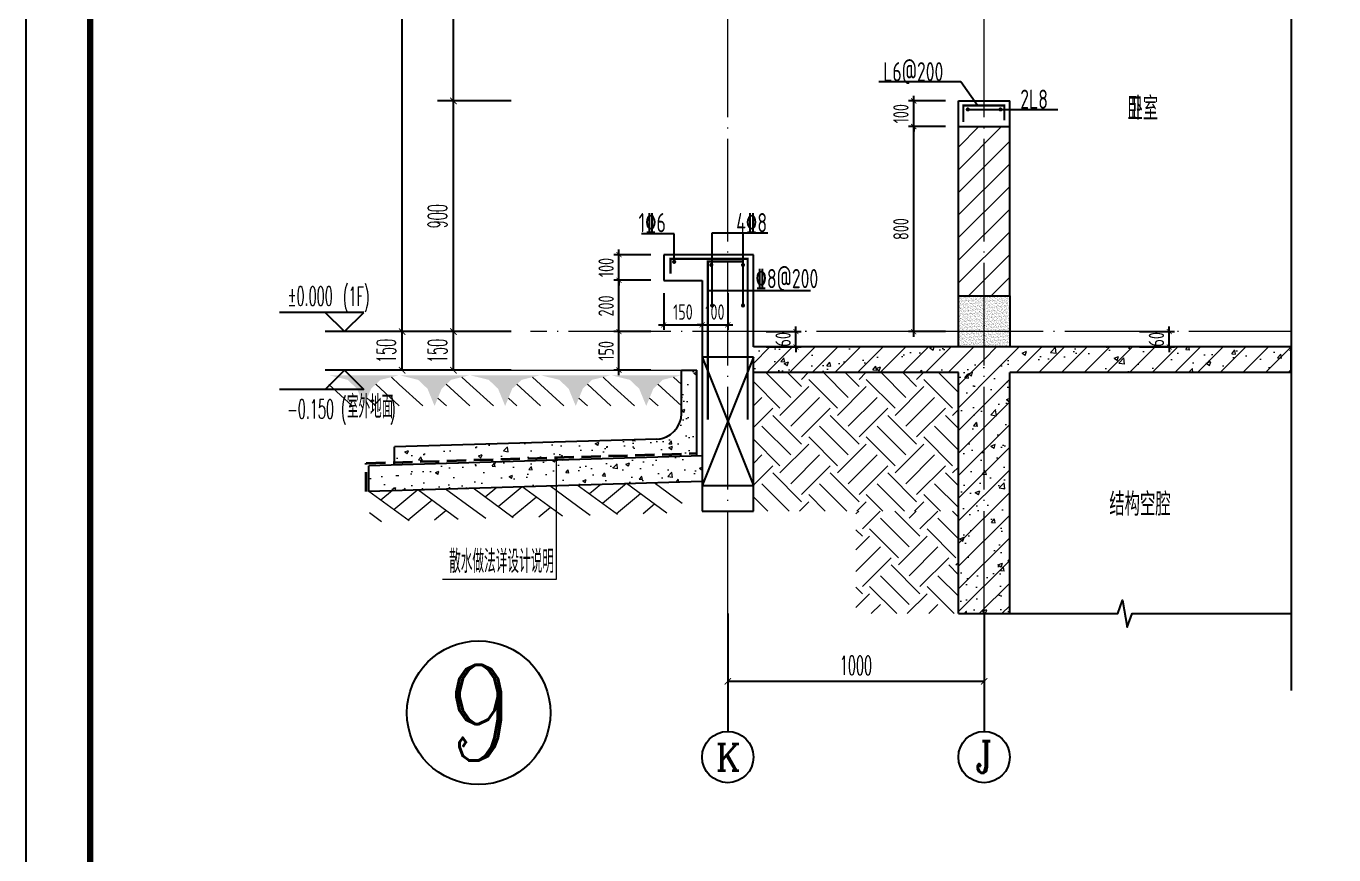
# Model space of a CAD drawing. Extents: x 826826 to 1642106, y -156213 to 399140.
# Drawn here: x 1580746 to 1585848, y 285725 to 288958 of the extents above; entities that cross this region are included whole.
import ezdxf
from ezdxf.enums import TextEntityAlignment as Align

# ---------------------------------------------------------------- set-up
doc = ezdxf.new("R2010")
doc.units = 0
doc.header["$LTSCALE"] = 1000
doc.linetypes.add('DASH', pattern=[0.35, 0.25, -0.1])
doc.linetypes.add('DOTE', pattern=[2.42, 2, -0.2, 0.02, -0.2])
doc.layers.get('0').update_dxf_attribs({"linetype": 'CONTINUOUS'})
doc.layers.get('DEFPOINTS').update_dxf_attribs({"linetype": 'CONTINUOUS'})
for name, color, linetype in [('AXIS', 3, 'CONTINUOUS'), ('AXIS_TEXT', 4, 'CONTINUOUS'), ('COLUMN', 4, 'CONTINUOUS'), ('DIM', 2, 'CONTINUOUS'), ('DIM_ELEV', 3, 'CONTINUOUS'), ('DIM_SYMB', 3, 'CONTINUOUS'), ('PUB_DIM', 3, 'CONTINUOUS'), ('PUB_TEXT', 2, 'CONTINUOUS'), ('REIN', 6, 'CONTINUOUS'), ('S-大样-砼线', 7, 'CONTINUOUS'), ('S-引出线', 40, 'CONTINUOUS'), ('TEXT', 2, 'CONTINUOUS'), ('WALL', 5, 'CONTINUOUS'), ('yichutu', 7, 'CONTINUOUS'), ('立面-看线', 251, 'CONTINUOUS')]:
    doc.layers.add(name, color=color, linetype=linetype)
for name, color, linetype, lineweight in [('DOTE', 251, 'DOTE', 9), ('PUB_HATCH', 8, 'CONTINUOUS', 9), ('图框', 9, 'CONTINUOUS', 18), ('填充', 251, 'CONTINUOUS', 5), ('平面-排水沟', 86, 'CONTINUOUS', 15), ('立面-中轮廓线', 213, 'CONTINUOUS', 35), ('粉刷', 251, 'CONTINUOUS', 9)]:
    doc.layers.add(name, color=color, linetype=linetype, lineweight=lineweight)
doc.styles.add('_TCH_AXIS', font='COMPLEX', dxfattribs={"bigfont": 'GBCBIG'})
doc.styles.add('_TCH_DIM', font='SIMPLEX.shx', dxfattribs={"width": 0.7, "bigfont": 'GBCBIG.shx'})
doc.styles.add('_TCH_DIM_T3', font='SIMPLEX.shx', dxfattribs={"width": 0.494118, "bigfont": 'GBCBIG.shx'})
doc.styles.add('COMPLEX', font='COMPLEX')
doc.styles.add('DIM_FONT_T3', font='SIMPLEX', dxfattribs={"width": 0.705882, "bigfont": 'GBCBIG'})
doc.styles.add('TSSD_DIMENSION', font='Tssdeng.shx', dxfattribs={"width": 0.7, "bigfont": 'tssdchn.shx'})
doc.styles.add('TSSD_REIN', font='tssdeng.shx', dxfattribs={"width": 0.7, "height": 300, "bigfont": 'tssdchn.shx'})
doc.styles.add('w', font='tssdeng.shx', dxfattribs={"width": 0.8, "bigfont": 'tssdchn.shx'})
doc.dimstyles.new('_TCH_ARCH&&25', dxfattribs={"dimtxt": 74.375, "dimasz": 25, "dimexe": 62.5, "dimexo": 75, "dimgap": 25, "dimtad": 1, "dimdec": 0, "dimzin": 0, "dimdsep": 46, "dimtxsty": '_TCH_DIM_T3', "dimblk": 'ARCHTICK', "dimcen": 0.09, "dimclrt": 7, "dimazin": 0, "dimtfac": 1, "dimtdec": 0, "dimtix": 1, "dimtmove": 2, "dimatfit": 3, "dimldrblk": 'ARCHTICK', "dimfxl": 0, "dimtolj": 1, "dimtzin": 0, "dimarcsym": 0})
doc.dimstyles.new('TSSD_20_20', dxfattribs={"dimtxt": 60, "dimasz": 20, "dimexe": 20, "dimexo": 50, "dimgap": 20, "dimtad": 1, "dimdec": 0, "dimzin": 0, "dimdsep": 46, "dimtxsty": 'TSSD_DIMENSION', "dimblk": 'ARCHTICK', "dimblk1": 'ARCHTICK', "dimblk2": 'ARCHTICK', "dimcen": 0, "dimdle": 20, "dimclrt": 7, "dimadec": 0, "dimazin": 0, "dimtfac": 1, "dimtdec": 0, "dimtix": 1, "dimtmove": 2, "dimatfit": 3, "dimfxl": 0, "dimtolj": 1, "dimtzin": 0, "dimarcsym": 0})
pattern_1 = [(50, (28072.99, 249033.25), (143.452037, -12.550427), [15, -165]), (355, (28072.99, 249033.25), (-27.750267, 150.438427), [12, -132]), (100.4514, (28084.94, 249032.2), (115.701876, 137.88791), [12.74804, -140.22842]), (46.1842, (28072.99, 249073.25), (213.44821, -33.1038), [22.5, -247.5]), (96.6356, (28090.77, 249070.5), (186.93254, 194.82357), [19.12206, -210.3426]), (351.1842, (28072.99, 249073.25), (186.93239, 194.82372), [18, -198]), (21, (28092.99, 249063.25), (119.38141, -80.52378), [15, -165]), (326, (28092.99, 249063.25), (48.663066, 145.03001), [12, -132]), (71.4514, (28102.93, 249056.54), (168.044526, 64.5061), [12.74804, -140.22842]), (37.5, (28072.986, 249033.25), (2.431971, 66.578771), [0, -130.4, 0, -134, 0, -132.5]), (7.5, (28072.986, 249033.25), (52.613907, 78.882342), [0, -76.4, 0, -127.4, 0, -50.5]), (327.5, (28028.386, 249033.25), (106.764487, -4.510974), [0, -50, 0, -156, 0, -207]), (317.5, (28008.39, 249033.25), (116.637234, 20.020996), [0, -65, 0, -103.6, 0, -147])]
pattern_2 = [(45, (689015.794, 456209.414), (-44.194174, 44.194174), []), (50, (689015.8, 456209.41), (179.315046, -15.688034), [18.75, -206.25]), (355, (689015.8, 456209.41), (-34.687833, 188.048033), [15, -165]), (100.4514, (689030.74, 456208.1), (144.627345, 172.359886), [15.935047, -175.285528]), (46.1842, (689015.8, 456259.41), (266.81026, -41.379754), [28.125, -309.375]), (96.6356, (689038.03, 456255.97), (233.66568, 243.52947), [23.90257, -262.92825]), (351.1842, (689015.8, 456259.41), (233.66549, 243.52965), [22.5, -247.5]), (21, (689040.8, 456246.91), (149.226763, -100.654723), [18.75, -206.25]), (326, (689040.8, 456246.91), (60.828833, 181.28751), [15, -165]), (71.4514, (689053.23, 456238.53), (210.055657, 80.632624), [15.935047, -175.285528]), (37.5, (689015.794, 456209.414), (3.039964, 83.2234635), [0, -163, 0, -167.5, 0, -165.625]), (7.5, (689015.79, 456209.41), (65.767384, 98.602928), [0, -95.5, 0, -159.25, 0, -63.125]), (327.5, (688960.044, 456209.414), (133.455609, -5.638718), [0, -62.5, 0, -195, 0, -258.75]), (317.5, (688935.04, 456209.41), (145.796542, 25.026246), [0, -81.25, 0, -129.5, 0, -183.75])]

# ---------------------------------------------------------------- blocks, each defined once
blk = doc.blocks.new('GFDDDDRG')
at = {"layer": '图框'}
blk.add_lwpolyline([(923310, -107437), (923310, -159999), (893610, -159999), (893610, -107437)], close=True, dxfattribs=at)
blk.add_lwpolyline([(923310, -107437), (923310, -159999), (893610, -159999), (893610, -107437)], close=True, dxfattribs=at)
at = {"layer": '图框', "const_width": 50}
blk.add_lwpolyline([(894110, -159499), (922810, -159499), (922810, -108687), (894110, -108687)], close=True, dxfattribs=at)
blk = doc.blocks.new('yct-1051-594-26275-14850-25-1002.0')
at = {"layer": 'yichutu', "color": 7}
blk.add_lwpolyline([(0, 0), (0, 14850), (26275, 14850), (26275, 0)], close=True, dxfattribs=at)
blk = doc.blocks.new('$LinePat$素土夯实')
at = {"color": 0}
for p, q in [((0, -210), (210, 0)), ((120, -300), (420, 0)), ((420, 0), (607.5, -187.5)), ((495, -300), (795, 0)), ((615, 0), (705, -90)), ((315, -105), (502.5, -292.5)), ((210, -210), (300, -300)), ((705, -300), (795, -210))]:
    blk.add_line(p, q, dxfattribs=at)
blk = doc.blocks.new('$LinePat$自然土壤')
at = {"color": 0}
for p, q in [((0, -90), (71, -19)), ((0, -300), (211, -89)), ((420, -300), (630, -90)), ((210, -300), (286, -224))]:
    blk.add_line(p, q, dxfattribs=at)
for points in [[(0, 0), (630, 0), (168, -45), (462, -45)], [(168, -45), (462, -45), (252, -132), (378, -132)], [(252, -132), (378, -132), (315, -300)]]:
    blk.add_solid(points, dxfattribs=at)
blk = doc.blocks.new('sanshui')
at = {"layer": '粉刷'}
h = blk.add_hatch(dxfattribs=at)
h.set_pattern_fill('混凝土', color=256, scale=20)
h.set_pattern_definition(pattern_1)
edge = h.paths.add_edge_path()
edge.add_line((346317.8, 427329.6), (346257.8, 427329.6))
edge.add_line((346257.8, 427329.6), (346257.8, 427160.3))
edge.add_arc((346157.8, 427160.3), 100, 271.7184, 360, ccw=False)
edge.add_line((346160.8, 427060.3), (345137.8, 427029.6))
edge.add_line((345137.8, 427029.6), (345137.8, 426969.6))
edge.add_line((345137.8, 426969.6), (346317.8, 427005))
edge.add_line((346317.8, 427005), (346317.8, 427329.6))
h = blk.add_hatch(dxfattribs=at)
h.set_pattern_fill('混凝土', color=256, scale=20)
h.set_pattern_definition(pattern_1)
h.paths.add_polyline_path([(346337.8, 426895.6), (346337.8, 426995.6), (345037.8, 426956.6), (345037.8, 426856.6)])
at = {"layer": 'COLUMN'}
for p, q in [((346257.8, 427329.6), (346317.8, 427329.6)), ((346257.8, 427160.3), (346257.8, 427329.6)), ((346317.8, 426995), (346317.8, 427329.6)), ((346160.8, 427060.3), (345137.8, 427029.6)), ((345137.8, 426959.6), (345137.8, 427029.6)), ((346338.1, 426995.6), (345037.8, 426956.6)), ((345037.8, 426856.6), (345037.8, 426956.6)), ((346338.1, 426895.6), (345037.8, 426856.6))]:
    blk.add_line(p, q, dxfattribs=at)
blk.add_arc((346157.8, 427160.3), 100, 271.7184, 0, dxfattribs=at)
at = {"layer": '立面-中轮廓线', "linetype": 'DASH', "ltscale": 0.3}
blk.add_lwpolyline([(345027.8, 426856.6), (345027.8, 426966.3), (346317.8, 427005)], dxfattribs=at)
at = {"layer": '粉刷'}
blk.add_line((344881.5, 427329.6), (346257.8, 427329.6), dxfattribs=at)
at = {"layer": '粉刷', "yscale": 0.4, "zscale": 0.4}
for name, p, xscale, rotation in [('$LinePat$自然土壤', (345156.8, 427309.6), -0.4369306507241237, 359.9999999999903), ('$LinePat$自然土壤', (345432, 427309.6), -0.4369306507241237, 359.9999999999903), ('$LinePat$自然土壤', (345707.3, 427309.6), -0.4369306507241237, 359.9999999999903), ('$LinePat$自然土壤', (345982.6, 427309.6), -0.4369306507241237, 359.9999999999903), ('$LinePat$自然土壤', (346257.8, 427309.6), -0.4369306507241237, 359.9999999999903), ('$LinePat$素土夯实', (345444.5, 426868.8), -0.5117605352322558, 1.718358001643932), ('$LinePat$素土夯实', (345851.2, 426881), -0.5117605352322558, 1.718358001643932), ('$LinePat$素土夯实', (346257.8, 426893.2), -0.5117605352322558, 1.718358001643932)]:
    blk.add_blockref(name, p, dxfattribs=dict(at, xscale=xscale, rotation=rotation))
blk = doc.blocks.new('_ArchTick')
at = {"color": 0, "linetype": 'ByBlock', "const_width": 0.15}
blk.add_lwpolyline([(-0.5, -0.5), (0.5, 0.5)], dxfattribs=at)
blk = doc.blocks.new('*D1340')
at = {"layer": 'DEFPOINTS', "color": 0}
for p in [(1583583.4, 287766.4), (1583749.3, 287766.4), (1583583.4, 287706.4)]:
    blk.add_point(p, dxfattribs=at)
at = {"layer": 'DIM', "color": 0, "lineweight": -2}
for p, q in [((1583749.3, 287766.4), (1583749.3, 287786.4)), ((1583633.4, 287766.4), (1583769.3, 287766.4)), ((1583749.3, 287706.4), (1583749.3, 287766.4)), ((1583633.4, 287706.4), (1583769.3, 287706.4)), ((1583749.3, 287706.4), (1583749.3, 287686.4))]:
    blk.add_line(p, q, dxfattribs=at)
at = {"layer": 'DIM', "color": 0, "lineweight": -2, "xscale": 20, "yscale": 20, "zscale": 20}
for p, rotation in [((1583749.3, 287766.4), 270), ((1583749.3, 287706.4), 90)]:
    blk.add_blockref('_ArchTick', p, dxfattribs=dict(at, rotation=rotation))
at = {"layer": 'DIM', "color": 7, "insert": (1583699.3, 287736.4), "char_height": 60, "attachment_point": 5, "rotation": 90, "style": 'TSSD_DIMENSION'}
blk.add_mtext('\\A1;60', dxfattribs=at)
blk = doc.blocks.new('*D1513')
at = {"layer": 'DEFPOINTS', "color": 0}
for p in [(1585039.7, 287766.4), (1585205.6, 287766.4), (1585039.7, 287706.4)]:
    blk.add_point(p, dxfattribs=at)
at = {"layer": 'DIM', "color": 0, "lineweight": -2}
for p, q in [((1585205.6, 287766.4), (1585205.6, 287786.4)), ((1585089.7, 287766.4), (1585225.6, 287766.4)), ((1585205.6, 287706.4), (1585205.6, 287766.4)), ((1585089.7, 287706.4), (1585225.6, 287706.4)), ((1585205.6, 287706.4), (1585205.6, 287686.4))]:
    blk.add_line(p, q, dxfattribs=at)
at = {"layer": 'DIM', "color": 0, "lineweight": -2, "xscale": 20, "yscale": 20, "zscale": 20}
for p, rotation in [((1585205.6, 287766.4), 270), ((1585205.6, 287706.4), 90)]:
    blk.add_blockref('_ArchTick', p, dxfattribs=dict(at, rotation=rotation))
at = {"layer": 'DIM', "color": 7, "insert": (1585155.6, 287736.4), "char_height": 60, "attachment_point": 5, "rotation": 90, "style": 'TSSD_DIMENSION'}
blk.add_mtext('\\A1;60', dxfattribs=at)
blk = doc.blocks.new('*D1515')
at = {"layer": 'DEFPOINTS', "color": 0}
for p in [(1583233.4, 287966.4), (1583383.4, 287966.4), (1583383.4, 287792.7)]:
    blk.add_point(p, dxfattribs=at)
at = {"layer": 'DIM', "color": 0, "lineweight": -2}
for p, q in [((1583233.4, 287916.4), (1583233.4, 287772.7)), ((1583383.4, 287916.4), (1583383.4, 287772.7)), ((1583213.4, 287792.7), (1583403.4, 287792.7))]:
    blk.add_line(p, q, dxfattribs=at)
at = {"layer": 'DIM', "color": 0, "lineweight": -2, "xscale": 20, "yscale": 20, "zscale": 20, "rotation": 180}
blk.add_blockref('_ArchTick', (1583233.4, 287792.7), dxfattribs=at)
at = {"layer": 'DIM', "color": 0, "lineweight": -2, "xscale": 20, "yscale": 20, "zscale": 20}
blk.add_blockref('_ArchTick', (1583383.4, 287792.7), dxfattribs=at)
at = {"layer": 'DIM', "color": 7, "insert": (1583308.4, 287842.7), "char_height": 60, "attachment_point": 5, "style": 'TSSD_DIMENSION'}
blk.add_mtext('\\A1;150', dxfattribs=at)
blk = doc.blocks.new('*D1516')
at = {"layer": 'DEFPOINTS', "color": 0}
for p in [(1583383.4, 287966.4), (1583483.4, 287966.4), (1583483.4, 287792.7)]:
    blk.add_point(p, dxfattribs=at)
at = {"layer": 'DIM', "color": 0, "lineweight": -2}
for p, q in [((1583383.4, 287916.4), (1583383.4, 287772.7)), ((1583483.4, 287916.4), (1583483.4, 287772.7)), ((1583383.4, 287792.7), (1583363.4, 287792.7)), ((1583383.4, 287792.7), (1583483.4, 287792.7)), ((1583483.4, 287792.7), (1583503.4, 287792.7))]:
    blk.add_line(p, q, dxfattribs=at)
at = {"layer": 'DIM', "color": 0, "lineweight": -2, "xscale": 20, "yscale": 20, "zscale": 20}
blk.add_blockref('_ArchTick', (1583383.4, 287792.7), dxfattribs=at)
at = {"layer": 'DIM', "color": 0, "lineweight": -2, "xscale": 20, "yscale": 20, "zscale": 20, "rotation": 180}
blk.add_blockref('_ArchTick', (1583483.4, 287792.7), dxfattribs=at)
at = {"layer": 'DIM', "color": 7, "insert": (1583433.4, 287842.7), "char_height": 60, "attachment_point": 5, "style": 'TSSD_DIMENSION'}
blk.add_mtext('\\A1;100', dxfattribs=at)
blk = doc.blocks.new('*D1517')
at = {"layer": 'DEFPOINTS', "color": 0}
for p in [(1583058.8, 288066.4), (1583233.4, 288066.4), (1583233.4, 287966.4)]:
    blk.add_point(p, dxfattribs=at)
at = {"layer": 'DIM', "color": 0, "lineweight": -2}
for p, q in [((1583058.8, 288066.4), (1583058.8, 288086.4)), ((1583183.4, 288066.4), (1583038.8, 288066.4)), ((1583058.8, 287966.4), (1583058.8, 288066.4)), ((1583183.4, 287966.4), (1583038.8, 287966.4)), ((1583058.8, 287966.4), (1583058.8, 287946.4))]:
    blk.add_line(p, q, dxfattribs=at)
at = {"layer": 'DIM', "color": 0, "lineweight": -2, "xscale": 20, "yscale": 20, "zscale": 20}
for p, rotation in [((1583058.8, 288066.4), 270), ((1583058.8, 287966.4), 90)]:
    blk.add_blockref('_ArchTick', p, dxfattribs=dict(at, rotation=rotation))
at = {"layer": 'DIM', "color": 7, "insert": (1583008.8, 288016.4), "char_height": 60, "attachment_point": 5, "rotation": 90, "style": 'TSSD_DIMENSION'}
blk.add_mtext('\\A1;100', dxfattribs=at)
blk = doc.blocks.new('*D1518')
at = {"layer": 'DEFPOINTS', "color": 0}
for p in [(1583058.8, 287966.4), (1583233.4, 287966.4), (1583233.4, 287766.4)]:
    blk.add_point(p, dxfattribs=at)
at = {"layer": 'DIM', "color": 0, "lineweight": -2}
for p, q in [((1583058.8, 287746.4), (1583058.8, 287986.4)), ((1583183.4, 287966.4), (1583038.8, 287966.4)), ((1583183.4, 287766.4), (1583038.8, 287766.4))]:
    blk.add_line(p, q, dxfattribs=at)
at = {"layer": 'DIM', "color": 0, "lineweight": -2, "xscale": 20, "yscale": 20, "zscale": 20}
for p, rotation in [((1583058.8, 287966.4), 90), ((1583058.8, 287766.4), 270)]:
    blk.add_blockref('_ArchTick', p, dxfattribs=dict(at, rotation=rotation))
at = {"layer": 'DIM', "color": 7, "insert": (1583008.8, 287866.4), "char_height": 60, "attachment_point": 5, "rotation": 90, "style": 'TSSD_DIMENSION'}
blk.add_mtext('\\A1;200', dxfattribs=at)
blk = doc.blocks.new('*D1519')
at = {"layer": 'DEFPOINTS', "color": 0}
for p in [(1583058.8, 287766.4), (1583233.4, 287766.4), (1583233.4, 287616.4)]:
    blk.add_point(p, dxfattribs=at)
at = {"layer": 'DIM', "color": 0, "lineweight": -2}
for p, q in [((1583058.8, 287596.4), (1583058.8, 287786.4)), ((1583183.4, 287766.4), (1583038.8, 287766.4)), ((1583183.4, 287616.4), (1583038.8, 287616.4))]:
    blk.add_line(p, q, dxfattribs=at)
at = {"layer": 'DIM', "color": 0, "lineweight": -2, "xscale": 20, "yscale": 20, "zscale": 20}
for p, rotation in [((1583058.8, 287766.4), 90), ((1583058.8, 287616.4), 270)]:
    blk.add_blockref('_ArchTick', p, dxfattribs=dict(at, rotation=rotation))
at = {"layer": 'DIM', "color": 7, "insert": (1583008.8, 287691.4), "char_height": 60, "attachment_point": 5, "rotation": 90, "style": 'TSSD_DIMENSION'}
blk.add_mtext('\\A1;150', dxfattribs=at)
blk = doc.blocks.new('*D1527')
at = {"layer": 'AXIS', "color": 0, "lineweight": -2}
for p, q in [((1583483.4, 286591.4), (1583483.4, 286339.8)), ((1584483.4, 286591.4), (1584483.4, 286339.8)), ((1583483.4, 286402.3), (1584483.4, 286402.3))]:
    blk.add_line(p, q, dxfattribs=at)
at = {"layer": 'DEFPOINTS', "color": 0}
for p in [(1583483.4, 286666.4), (1584483.4, 286666.4), (1584483.4, 286402.3)]:
    blk.add_point(p, dxfattribs=at)
at = {"layer": 'AXIS', "color": 0, "lineweight": -2, "xscale": 25, "yscale": 25, "zscale": 25, "rotation": 180}
blk.add_blockref('_ArchTick', (1583483.4, 286402.3), dxfattribs=at)
at = {"layer": 'AXIS', "color": 0, "lineweight": -2, "xscale": 25, "yscale": 25, "zscale": 25}
blk.add_blockref('_ArchTick', (1584483.4, 286402.3), dxfattribs=at)
at = {"layer": 'AXIS', "color": 7, "insert": (1583983.4, 286464.5), "char_height": 74.38, "attachment_point": 5, "style": '_TCH_DIM_T3'}
blk.add_mtext('\\A1;1000', dxfattribs=at)
blk = doc.blocks.new('*D1541')
at = {"layer": 'DEFPOINTS', "color": 0}
for p in [(1582413.2, 287766.4), (1582713.2, 287766.4), (1582713.2, 287615.9)]:
    blk.add_point(p, dxfattribs=at)
at = {"layer": 'PUB_DIM', "color": 0, "lineweight": -2}
for p, q in [((1582638.2, 287766.4), (1582350.7, 287766.4)), ((1582413.2, 287615.9), (1582413.2, 287766.4)), ((1582638.2, 287615.9), (1582350.7, 287615.9))]:
    blk.add_line(p, q, dxfattribs=at)
at = {"layer": 'PUB_DIM', "color": 0, "lineweight": -2, "xscale": 25, "yscale": 25, "zscale": 25}
for p, rotation in [((1582413.2, 287766.4), 90), ((1582413.2, 287615.9), 270)]:
    blk.add_blockref('_ArchTick', p, dxfattribs=dict(at, rotation=rotation))
at = {"layer": 'PUB_DIM', "color": 7, "insert": (1582351, 287691.1), "char_height": 74.38, "attachment_point": 5, "rotation": 90, "style": '_TCH_DIM_T3'}
blk.add_mtext('\\A1;150', dxfattribs=at)
blk = doc.blocks.new('*D1542')
at = {"layer": 'DEFPOINTS', "color": 0}
for p in [(1582413.2, 288666.4), (1582713.2, 288666.4), (1582713.2, 287766.4)]:
    blk.add_point(p, dxfattribs=at)
at = {"layer": 'PUB_DIM', "color": 0, "lineweight": -2}
for p, q in [((1582638.2, 288666.4), (1582350.7, 288666.4)), ((1582413.2, 287766.4), (1582413.2, 288666.4)), ((1582638.2, 287766.4), (1582350.7, 287766.4))]:
    blk.add_line(p, q, dxfattribs=at)
at = {"layer": 'PUB_DIM', "color": 0, "lineweight": -2, "xscale": 25, "yscale": 25, "zscale": 25}
for p, rotation in [((1582413.2, 288666.4), 90), ((1582413.2, 287766.4), 270)]:
    blk.add_blockref('_ArchTick', p, dxfattribs=dict(at, rotation=rotation))
at = {"layer": 'PUB_DIM', "color": 7, "insert": (1582351, 288216.4), "char_height": 74.38, "attachment_point": 5, "rotation": 90, "style": '_TCH_DIM_T3'}
blk.add_mtext('\\A1;900', dxfattribs=at)
blk = doc.blocks.new('*D1543')
at = {"layer": 'DEFPOINTS', "color": 0}
for p in [(1582413.2, 290066.4), (1582713.2, 290066.4), (1582713.2, 288666.4)]:
    blk.add_point(p, dxfattribs=at)
at = {"layer": 'PUB_DIM', "color": 0, "lineweight": -2}
for p, q in [((1582638.2, 290066.4), (1582350.7, 290066.4)), ((1582413.2, 288666.4), (1582413.2, 290066.4)), ((1582638.2, 288666.4), (1582350.7, 288666.4))]:
    blk.add_line(p, q, dxfattribs=at)
at = {"layer": 'PUB_DIM', "color": 0, "lineweight": -2, "xscale": 25, "yscale": 25, "zscale": 25}
for p, rotation in [((1582413.2, 290066.4), 90), ((1582413.2, 288666.4), 270)]:
    blk.add_blockref('_ArchTick', p, dxfattribs=dict(at, rotation=rotation))
at = {"layer": 'PUB_DIM', "color": 7, "insert": (1582351, 289366.4), "char_height": 74.38, "attachment_point": 5, "rotation": 90, "style": '_TCH_DIM_T3'}
blk.add_mtext('\\A1;1400', dxfattribs=at)
blk = doc.blocks.new('*D1558')
at = {"layer": 'DEFPOINTS', "color": 0}
for p in [(1582213.2, 287766.4), (1582713.2, 287766.4), (1582713.2, 287615.9)]:
    blk.add_point(p, dxfattribs=at)
at = {"layer": 'PUB_DIM', "color": 0, "lineweight": -2}
for p, q in [((1582638.2, 287766.4), (1582150.7, 287766.4)), ((1582213.2, 287615.9), (1582213.2, 287766.4)), ((1582638.2, 287615.9), (1582150.7, 287615.9))]:
    blk.add_line(p, q, dxfattribs=at)
at = {"layer": 'PUB_DIM', "color": 0, "lineweight": -2, "xscale": 25, "yscale": 25, "zscale": 25}
for p, rotation in [((1582213.2, 287766.4), 90), ((1582213.2, 287615.9), 270)]:
    blk.add_blockref('_ArchTick', p, dxfattribs=dict(at, rotation=rotation))
at = {"layer": 'PUB_DIM', "color": 7, "insert": (1582151, 287691.1), "char_height": 74.38, "attachment_point": 5, "rotation": 90, "style": '_TCH_DIM_T3'}
blk.add_mtext('\\A1;150', dxfattribs=at)
blk = doc.blocks.new('*D1559')
at = {"layer": 'DEFPOINTS', "color": 0}
for p in [(1582213.2, 290666.4), (1582713.2, 290666.4), (1582713.2, 287766.4)]:
    blk.add_point(p, dxfattribs=at)
at = {"layer": 'PUB_DIM', "color": 0, "lineweight": -2}
for p, q in [((1582638.2, 290666.4), (1582150.7, 290666.4)), ((1582213.2, 287766.4), (1582213.2, 290666.4)), ((1582638.2, 287766.4), (1582150.7, 287766.4))]:
    blk.add_line(p, q, dxfattribs=at)
at = {"layer": 'PUB_DIM', "color": 0, "lineweight": -2, "xscale": 25, "yscale": 25, "zscale": 25}
for p, rotation in [((1582213.2, 290666.4), 90), ((1582213.2, 287766.4), 270)]:
    blk.add_blockref('_ArchTick', p, dxfattribs=dict(at, rotation=rotation))
at = {"layer": 'PUB_DIM', "color": 7, "insert": (1582151, 289216.4), "char_height": 74.38, "attachment_point": 5, "rotation": 90, "style": '_TCH_DIM_T3'}
blk.add_mtext('\\A1;2900', dxfattribs=at)
blk = doc.blocks.new('_AXISO')
blk.add_circle((0, 0), 0.5)
at = {"layer": 'AXIS_TEXT', "style": 'COMPLEX', "width": 1.041667}
blk.add_attdef('A', text='', height=0.56, dxfattribs=at).set_placement((-0.25, -0.28), (0.25, -0.28), align=Align.FIT)
blk = doc.blocks.new('20210809.03324977')
at = {"layer": 'REIN', "const_width": 9}
for points in [[(87270.7, 67392.1), (87270.7, 67450.3), (87571.9, 67450.3), (87571.9, 66823)], [(87558.2, 67440), (87416.6, 67440), (87416.6, 66823)]]:
    blk.add_lwpolyline(points, dxfattribs=at)
at = {"layer": 'REIN', "const_width": 8}
for points in [[(87281.2, 67438, 1), (87289.2, 67438, 1)], [(87425.9, 67426.1, 1), (87433.9, 67426.1, 1)], [(87549.7, 67426.1, 1), (87557.7, 67426.1, 1)], [(87429.2, 67267.8, 1), (87437.2, 67267.8, 1)], [(87549.7, 67267.8, 1), (87557.7, 67267.8, 1)]]:
    blk.add_lwpolyline(points, format="xyb", close=True, dxfattribs=at)
at = {"layer": 'S-大样-砼线'}
for p, q in [((87394.3, 67065.9), (87594.3, 66565.9)), ((87594.3, 67065.9), (87394.3, 66565.9))]:
    blk.add_line(p, q, dxfattribs=at)
blk.add_lwpolyline([(87594.3, 67065.9), (87394.3, 67065.9), (87394.3, 66565.9), (87594.3, 66565.9)], close=True, dxfattribs=at)
at = {"layer": 'S-引出线'}
for p, q in [((87285.2, 67547.7), (87157.3, 67547.7)), ((87285.2, 67438), (87285.2, 67547.7)), ((87433.2, 67267.8), (87433.2, 67550.6)), ((87433.2, 67550.6), (87651, 67550.6)), ((87553.7, 67267.8), (87553.7, 67550.6)), ((87416.6, 67326.2), (87817.3, 67326.2))]:
    blk.add_line(p, q, dxfattribs=at)
at = {"layer": 'TEXT', "style": 'TSSD_REIN', "width": 0.7}
for s, p in [('1%%1326', (87146.4, 67553.4)), ('4%%1328', (87527.1, 67553.4)), ('%%1328@200', (87602.1, 67335.3))]:
    blk.add_text(s, height=75, rotation=0, dxfattribs=at).set_placement(p)
blk = doc.blocks.new('20210809.02282059')
at = {"layer": 'REIN', "const_width": 9}
blk.add_lwpolyline([(87484.2, 66580.9), (87484.2, 66644.7), (87644.1, 66644.7), (87644.1, 66586.8)], dxfattribs=at)
at = {"layer": 'REIN', "const_width": 8}
for points in [[(87497.7, 66629.7, 1), (87505.7, 66629.7, 1)], [(87625.1, 66629.7, 1), (87633.1, 66629.7, 1)]]:
    blk.add_lwpolyline(points, format="xyb", close=True, dxfattribs=at)
at = {"layer": 'S-引出线'}
for p, q in [((87474.6, 66737), (87154.5, 66737)), ((87538.8, 66644.7), (87474.6, 66737)), ((87501.7, 66629.7), (87853.3, 66629.7))]:
    blk.add_line(p, q, dxfattribs=at)
at = {"layer": 'TEXT', "style": 'w', "width": 0.7}
for s, p in [('L6@200', (87171.5, 66739.2)), ('2L8', (87706.2, 66632.1))]:
    blk.add_text(s, height=75, rotation=0, dxfattribs=at).set_placement(p)
blk = doc.blocks.new('*D2706')
at = {"layer": 'DEFPOINTS', "color": 0}
for p in [(1584208.8, 288666.4), (1584383.4, 288666.4), (1584383.4, 288566.4)]:
    blk.add_point(p, dxfattribs=at)
at = {"layer": 'DIM', "color": 0, "lineweight": -2}
for p, q in [((1584333.4, 288666.4), (1584188.8, 288666.4)), ((1584208.8, 288666.4), (1584208.8, 288686.4)), ((1584208.8, 288566.4), (1584208.8, 288666.4)), ((1584333.4, 288566.4), (1584188.8, 288566.4)), ((1584208.8, 288566.4), (1584208.8, 288546.4))]:
    blk.add_line(p, q, dxfattribs=at)
at = {"layer": 'DIM', "color": 0, "lineweight": -2, "xscale": 20, "yscale": 20, "zscale": 20}
for p, rotation in [((1584208.8, 288666.4), 270), ((1584208.8, 288566.4), 90)]:
    blk.add_blockref('_ArchTick', p, dxfattribs=dict(at, rotation=rotation))
at = {"layer": 'DIM', "color": 7, "insert": (1584158.8, 288616.4), "char_height": 60, "attachment_point": 5, "rotation": 90, "style": 'TSSD_DIMENSION'}
blk.add_mtext('\\A1;100', dxfattribs=at)
blk = doc.blocks.new('*D2707')
at = {"layer": 'DEFPOINTS', "color": 0}
for p in [(1584208.8, 288566.4), (1584383.4, 288566.4), (1584383.4, 287766.4)]:
    blk.add_point(p, dxfattribs=at)
at = {"layer": 'DIM', "color": 0, "lineweight": -2}
for p, q in [((1584333.4, 288566.4), (1584188.8, 288566.4)), ((1584208.8, 287746.4), (1584208.8, 288586.4)), ((1584333.4, 287766.4), (1584188.8, 287766.4))]:
    blk.add_line(p, q, dxfattribs=at)
at = {"layer": 'DIM', "color": 0, "lineweight": -2, "xscale": 20, "yscale": 20, "zscale": 20}
for p, rotation in [((1584208.8, 288566.4), 90), ((1584208.8, 287766.4), 270)]:
    blk.add_blockref('_ArchTick', p, dxfattribs=dict(at, rotation=rotation))
at = {"layer": 'DIM', "color": 7, "insert": (1584158.8, 288166.4), "char_height": 60, "attachment_point": 5, "rotation": 90, "style": 'TSSD_DIMENSION'}
blk.add_mtext('\\A1;800', dxfattribs=at)

msp = doc.modelspace()

# ---------------------------------------------------------------- hatches: boundary and pattern name
at = {"layer": 'PUB_HATCH'}
h = msp.add_hatch(dxfattribs=at)
h.set_pattern_fill('普通砖', color=256, scale=25, style=0)
h.set_pattern_definition([(45, (689015.794, 456254.29), (-44.1941915, 44.1941915), [])])
h.paths.add_polyline_path([(1584583.38, 287906.38), (1584583.38, 288566.38), (1584383.38, 288566.38), (1584383.38, 287906.38)])
h = msp.add_hatch(dxfattribs=at)
h.set_pattern_fill('钢筋混凝土', color=256, scale=25, style=0)
h.set_pattern_definition(pattern_2)
h.paths.add_polyline_path([(1583583.38, 287706.38), (1583583.38, 287606.38), (1584383.38, 287606.38), (1584483.38, 287639.71), (1584483.38, 287706.38)])
h = msp.add_hatch(dxfattribs=at)
h.set_pattern_fill('钢筋混凝土', color=256, scale=25, style=0)
h.set_pattern_definition(pattern_2)
h.paths.add_polyline_path([(1585681.91, 287706.38), (1584483.38, 287706.38), (1584483.38, 287639.71), (1584583.38, 287606.38), (1585681.91, 287606.38)])
h = msp.add_hatch(dxfattribs=at)
h.set_pattern_fill('钢筋混凝土', color=256, scale=25, style=0)
h.set_pattern_definition(pattern_2)
h.paths.add_polyline_path([(1584583.35, 286666.38), (1584583.38, 287606.38), (1584483.38, 287639.71), (1584383.38, 287606.38), (1584383.35, 286666.38)])
at = {"layer": '填充'}
h = msp.add_hatch(dxfattribs=at)
h.set_pattern_fill('EARTH', color=250, scale=50, angle=45, style=0)
h.set_pattern_definition([(45, (718074.3, 413752.46), (0, 224.506403), [158.75, -158.75]), (45, (718032.21, 413794.56), (0, 224.506403), [158.75, -158.75]), (45, (717990.12, 413836.65), (0, 224.506403), [158.75, -158.75]), (135, (717990.12, 413864.72), (-224.506403, 0), [158.75, -158.75]), (135, (718032.21, 413906.81), (-224.506403, 0), [158.75, -158.75]), (135, (718074.3, 413948.9), (-224.506403, 0), [158.75, -158.75])])
h.paths.add_polyline_path([(1583583.38, 287066.4), (1584383.37, 287066.39), (1584383.37, 287606.38), (1583583.38, 287606.38)])
h = msp.add_hatch(dxfattribs=at)
h.set_pattern_fill('EARTH', color=250, scale=50, angle=45, style=0)
h.set_pattern_definition([(45, (468885.11, -168526.99), (0, 224.506403), [158.75, -158.75]), (45, (468843.02, -168484.9), (0, 224.506403), [158.75, -158.75]), (45, (468800.92, -168442.8), (0, 224.506403), [158.75, -158.75]), (135, (468800.92, -168414.74), (-224.506403, 0), [158.75, -158.75]), (135, (468843.02, -168372.64), (-224.506403, 0), [158.75, -158.75]), (135, (468885.11, -168330.55), (-224.506403, 0), [158.75, -158.75])])
h.paths.add_polyline_path([(1584383.38, 287066.38), (1583983.38, 287066.38), (1583983.38, 286666.38), (1584383.38, 286666.38)])
at = {"layer": '立面-看线'}
h = msp.add_hatch(dxfattribs=at)
h.set_pattern_fill('碎沙', color=256, scale=4)
h.set_pattern_definition([(37.5, (783330.144, -97655.57), (-0.32000626, 9.78826475), [0, -7.7216, 0, -8.636, 0, -8.255]), (7.5, (783330.144, -97655.57), (8.99046566, 14.33650201), [0, -4.1656, 0, -6.9596, 0, -2.667]), (327.5, (783323.896, -97655.57), (15.819847405, 0.02874369), [0, -2.54, 0, -9.144, 0, -11.938]), (317.5, (783323.896, -97655.57), (15.27112905, 4.45858647), [0, -1.27, 0, -5.9944, 0, -6.858])])
h.paths.add_polyline_path([(1584383.38, 287706.38), (1584583.38, 287706.38), (1584583.38, 287906.38), (1584383.38, 287906.38)])

# ---------------------------------------------------------------- linework, layer by layer
at = {"layer": 'AXIS'}
for p, q in [((1583483.35, 286666.38), (1583483.35, 286206.99)), ((1584483.35, 286666.38), (1584483.35, 286206.99))]:
    msp.add_line(p, q, dxfattribs=at)
at = {"layer": 'AXIS', "color": 6}
msp.add_circle((1582511.56, 286279.8), 280, dxfattribs=at)
at = {"layer": 'DIM_ELEV'}
for p, q in [((1582063.19, 287841.38), (1581735.19, 287841.38)), ((1581988.19, 287766.38), (1581913.19, 287841.38)), ((1581988.19, 287766.38), (1582063.19, 287841.38)), ((1582413.19, 287766.38), (1581913.19, 287766.38)), ((1581988.19, 287615.91), (1581913.19, 287540.91)), ((1582413.19, 287615.91), (1581913.19, 287615.91)), ((1581988.19, 287615.91), (1582063.19, 287540.91)), ((1582063.19, 287540.91), (1581735.19, 287540.91))]:
    msp.add_line(p, q, dxfattribs=at)
at = {"layer": 'DIM_SYMB'}
for points in [[(1585681.91, 303746.38), (1585681.91, 295084.51), (1585734.41, 295065.4), (1585629.41, 295046.88), (1585681.91, 295028.26), (1585681.91, 286366.38)], [(1584383.38, 286666.38), (1585004.52, 286666.38), (1585023.63, 286718.88), (1585042.14, 286613.88), (1585060.77, 286666.38), (1585681.91, 286666.38)]]:
    msp.add_lwpolyline(points, dxfattribs=at)
at = {"layer": 'DOTE', "color": 1, "linetype": 'DOTE', "ltscale": 0.2}
for p, q in [((1583483.38, 286666.38), (1583483.38, 304346.39)), ((1584483.38, 286666.38), (1584483.38, 304346.39)), ((1585681.91, 287766.39), (1582713.19, 287766.39))]:
    msp.add_line(p, q, dxfattribs=at)
at = {"layer": 'PUB_HATCH', "color": 215}
msp.add_line((1583583.38, 287336.38), (1583583.38, 287366.38), dxfattribs=at)
at = {"layer": 'WALL'}
for p, q in [((1584383.38, 288566.38), (1584383.38, 288666.38)), ((1584383.38, 288666.38), (1584583.38, 288666.38)), ((1584583.38, 288566.38), (1584583.38, 288666.38)), ((1584383.38, 288566.38), (1584583.38, 288566.38)), ((1584383.38, 287906.38), (1584383.38, 288566.38)), ((1584583.38, 287906.38), (1584583.38, 288566.38)), ((1583583.38, 288066.38), (1583233.38, 288066.38)), ((1583233.38, 288066.38), (1583233.38, 287966.38)), ((1583583.38, 287706.38), (1583583.38, 288066.38)), ((1583233.38, 287966.38), (1583383.38, 287966.38)), ((1583383.38, 287966.38), (1583383.38, 287466.38)), ((1584383.38, 287906.38), (1584583.38, 287906.38)), ((1584483.38, 287706.38), (1583583.38, 287706.38)), ((1585681.91, 287706.38), (1584483.38, 287706.38)), ((1585681.91, 287606.38), (1585681.91, 287706.38)), ((1583583.38, 287066.38), (1583583.38, 287606.38)), ((1584383.38, 287606.38), (1583583.38, 287606.38)), ((1584383.35, 286666.38), (1584383.38, 287606.38)), ((1584583.35, 286666.38), (1584583.38, 287606.38)), ((1585681.91, 287606.38), (1584583.38, 287606.38)), ((1583383.38, 287466.38), (1583383.38, 287066.38)), ((1583383.38, 287066.38), (1583583.38, 287066.38)), ((1584383.35, 286666.38), (1584583.35, 286666.38))]:
    msp.add_line(p, q, dxfattribs=at)
msp.add_lwpolyline([(1584383.38, 287906.38), (1584583.38, 287906.38), (1584583.38, 287706.38), (1584383.38, 287706.38)], close=True, dxfattribs=at)
at = {"layer": '平面-排水沟'}
for p, q in [((1582814.37, 287266.79), (1582814.37, 286798.95)), ((1582814.37, 286798.95), (1582370.24, 286798.95))]:
    msp.add_line(p, q, dxfattribs=at)
at = {"layer": '平面-排水沟', "const_width": 6.67}
msp.add_lwpolyline([(1582814.37, 287270.12, 1), (1582814.37, 287263.46, 1)], format="xyb", close=True, dxfattribs=at)

# ---------------------------------------------------------------- block references
at = {"xscale": 0.5, "yscale": 0.5, "zscale": 0.5}
msp.add_blockref('GFDDDDRG', (1133941.4, 362492.89), dxfattribs=at)
msp.add_blockref('sanshui', (1237045.26, -139713.25))
at = {"layer": 'AXIS'}
ref = msp.add_blockref('_AXISO', (1583483.35, 286106.99), dxfattribs=dict(at, xscale=200, yscale=200, zscale=200))
ref.add_attrib('A', 'K', dxfattribs={"layer": 'AXIS_TEXT', "height": 103.82, "style": '_TCH_AXIS'}).set_placement((1583436.39, 286055.08), (1583530.32, 286055.08), align=Align.FIT)
ref = msp.add_blockref('_AXISO', (1584483.35, 286106.99), dxfattribs=dict(at, xscale=200, yscale=200, zscale=200))
ref.add_attrib('A', 'J', dxfattribs={"layer": 'AXIS_TEXT', "height": 124.02, "style": '_TCH_AXIS'}).set_placement((1584450.87, 286044.98), (1584515.83, 286044.98), align=Align.FIT)
at = {"layer": 'REIN'}
msp.add_blockref('20210809.02282059', (1496918.2, 222003.28), dxfattribs=at)
at = {"layer": 'S-大样-砼线'}
msp.add_blockref('20210809.03324977', (1495989.13, 220600.45), dxfattribs=at)
at = {"layer": 'yichutu', "rotation": 270}
msp.add_blockref('yct-1051-594-26275-14850-25-1002.0', (1580746.29, 308774.41), dxfattribs=at)

# ---------------------------------------------------------------- texts
at = {"layer": 'AXIS_TEXT', "color": 6, "style": '_TCH_AXIS'}
msp.add_text('9', height=372.76, dxfattribs=at).set_placement((1582387.31, 286093.42), (1582635.81, 286093.42), align=Align.FIT)
at = {"layer": 'PUB_TEXT'}
for s, height, style, width, p in [('卫', 90, 'TSSD_REIN', 0.7, (1585042.6, 288592.01)), ('卧室', 90, 'TSSD_REIN', 0.7, (1585042.6, 288592)), ('%%P0.000', 74.375, '_TCH_DIM', 0.494118, (1581766.19, 287867.63)), ('(1F)', 74.375, '_TCH_DIM', 0.494118, (1581981.56, 287866.41)), ('室外地面', 89.362, '_TCH_DIM', 0.7, (1581998.01, 287428.39)), ('-0.150', 74.375, '_TCH_DIM', 0.494118, (1581764.79, 287427.16)), ('(', 74.38, '_TCH_DIM', 0.494118, (1581973.51, 287428.39)), (')', 74.38, '_TCH_DIM', 0.494118, (1582164.82, 287428.39)), ('结构空腔', 90, 'TSSD_REIN', 0.7, (1584971.81, 287047.8)), ('散水做法详设计说明', 89.362, 'DIM_FONT_T3', 0.705882, (1582396.49, 286825.2))]:
    msp.add_text(s, height=height, dxfattribs=dict(at, style=style, width=width)).set_placement(p)

# ---------------------------------------------------------------- dimensions: what is measured, and where the dimension line sits
at = {"layer": 'AXIS'}
dim = msp.add_aligned_dim(p1=(1583483.35, 286666.38), p2=(1584483.35, 286666.38), distance=-264.03, dimstyle='_TCH_ARCH&&25', dxfattribs=at)
dim.commit()
dim.dimension.update_dxf_attribs({"geometry": '*D1527', "text_midpoint": (1583983.35, 286464.53)})
at = {"layer": 'DIM'}
for p1, p2, distance, picture, middle in [((1584383.38, 288566.38), (1584383.38, 288666.38), 174.61, '*D2706', (1584158.77, 288616.38)), ((1584383.38, 287766.39), (1584383.38, 288566.38), 174.61, '*D2707', (1584158.77, 288166.38)), ((1583233.38, 287966.38), (1583233.38, 288066.38), 174.61, '*D1517', (1583008.77, 288016.38)), ((1583233.38, 287766.38), (1583233.38, 287966.38), 174.61, '*D1518', (1583008.77, 287866.38)), ((1583233.38, 287966.38), (1583383.38, 287966.38), -173.71, '*D1515', (1583308.38, 287842.67)), ((1583383.38, 287966.38), (1583483.38, 287966.38), -173.71, '*D1516', (1583433.38, 287842.67)), ((1583233.38, 287616.38), (1583233.38, 287766.38), 174.61, '*D1519', (1583008.77, 287691.38)), ((1583583.38, 287706.38), (1583583.38, 287766.38), -165.96, '*D1340', (1583699.34, 287736.38)), ((1585039.69, 287706.38), (1585039.69, 287766.38), -165.96, '*D1513', (1585155.65, 287736.38))]:
    dim = msp.add_aligned_dim(p1=p1, p2=p2, distance=distance, dimstyle='TSSD_20_20', dxfattribs=at)
    dim.commit()
    dim.dimension.update_dxf_attribs({"geometry": picture, "text_midpoint": middle})
at = {"layer": 'PUB_DIM'}
for p1, p2, distance, picture, middle in [((1582713.19, 287766.38), (1582713.19, 290666.38), 500, '*D1559', (1582151, 289216.38)), ((1582713.19, 288666.38), (1582713.19, 290066.38), 300, '*D1543', (1582351, 289366.38)), ((1582713.19, 287766.38), (1582713.19, 288666.38), 300, '*D1542', (1582351, 288216.38)), ((1582713.19, 287615.91), (1582713.19, 287766.38), 500, '*D1558', (1582151, 287691.15)), ((1582713.19, 287615.91), (1582713.19, 287766.38), 300, '*D1541', (1582351, 287691.15))]:
    dim = msp.add_aligned_dim(p1=p1, p2=p2, distance=distance, dimstyle='_TCH_ARCH&&25', dxfattribs=at)
    dim.commit()
    dim.dimension.update_dxf_attribs({"geometry": picture, "text_midpoint": middle})

doc.saveas('drawing.dxf')
